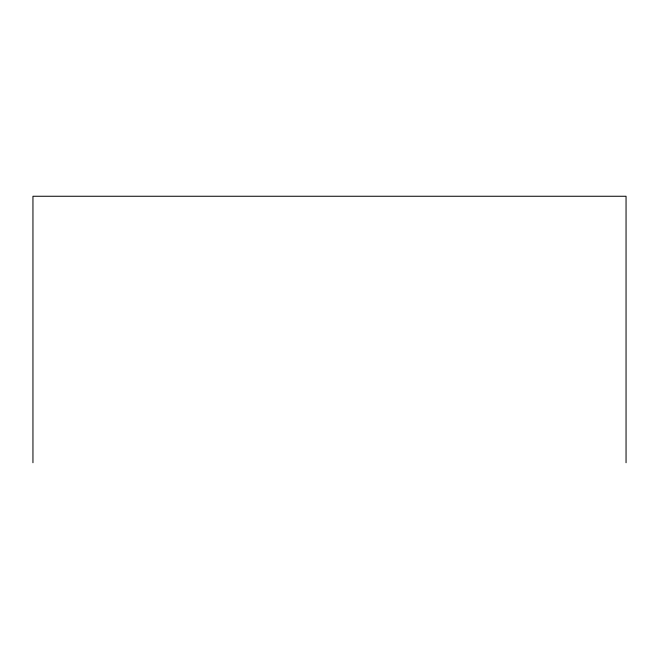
<?xml version="1.0" encoding="UTF-8"?>
<svg xmlns="http://www.w3.org/2000/svg" width="659" height="659" viewBox="0 0 659 659"><rect width="100%" height="100%" fill="white"/><g stroke="black" fill="none" stroke-linecap="round" stroke-linejoin="round"><path stroke-width="0.99" d="M626.05 462.742L626.05 196.258L32.95 196.258L32.95 462.742"/></g></svg>
